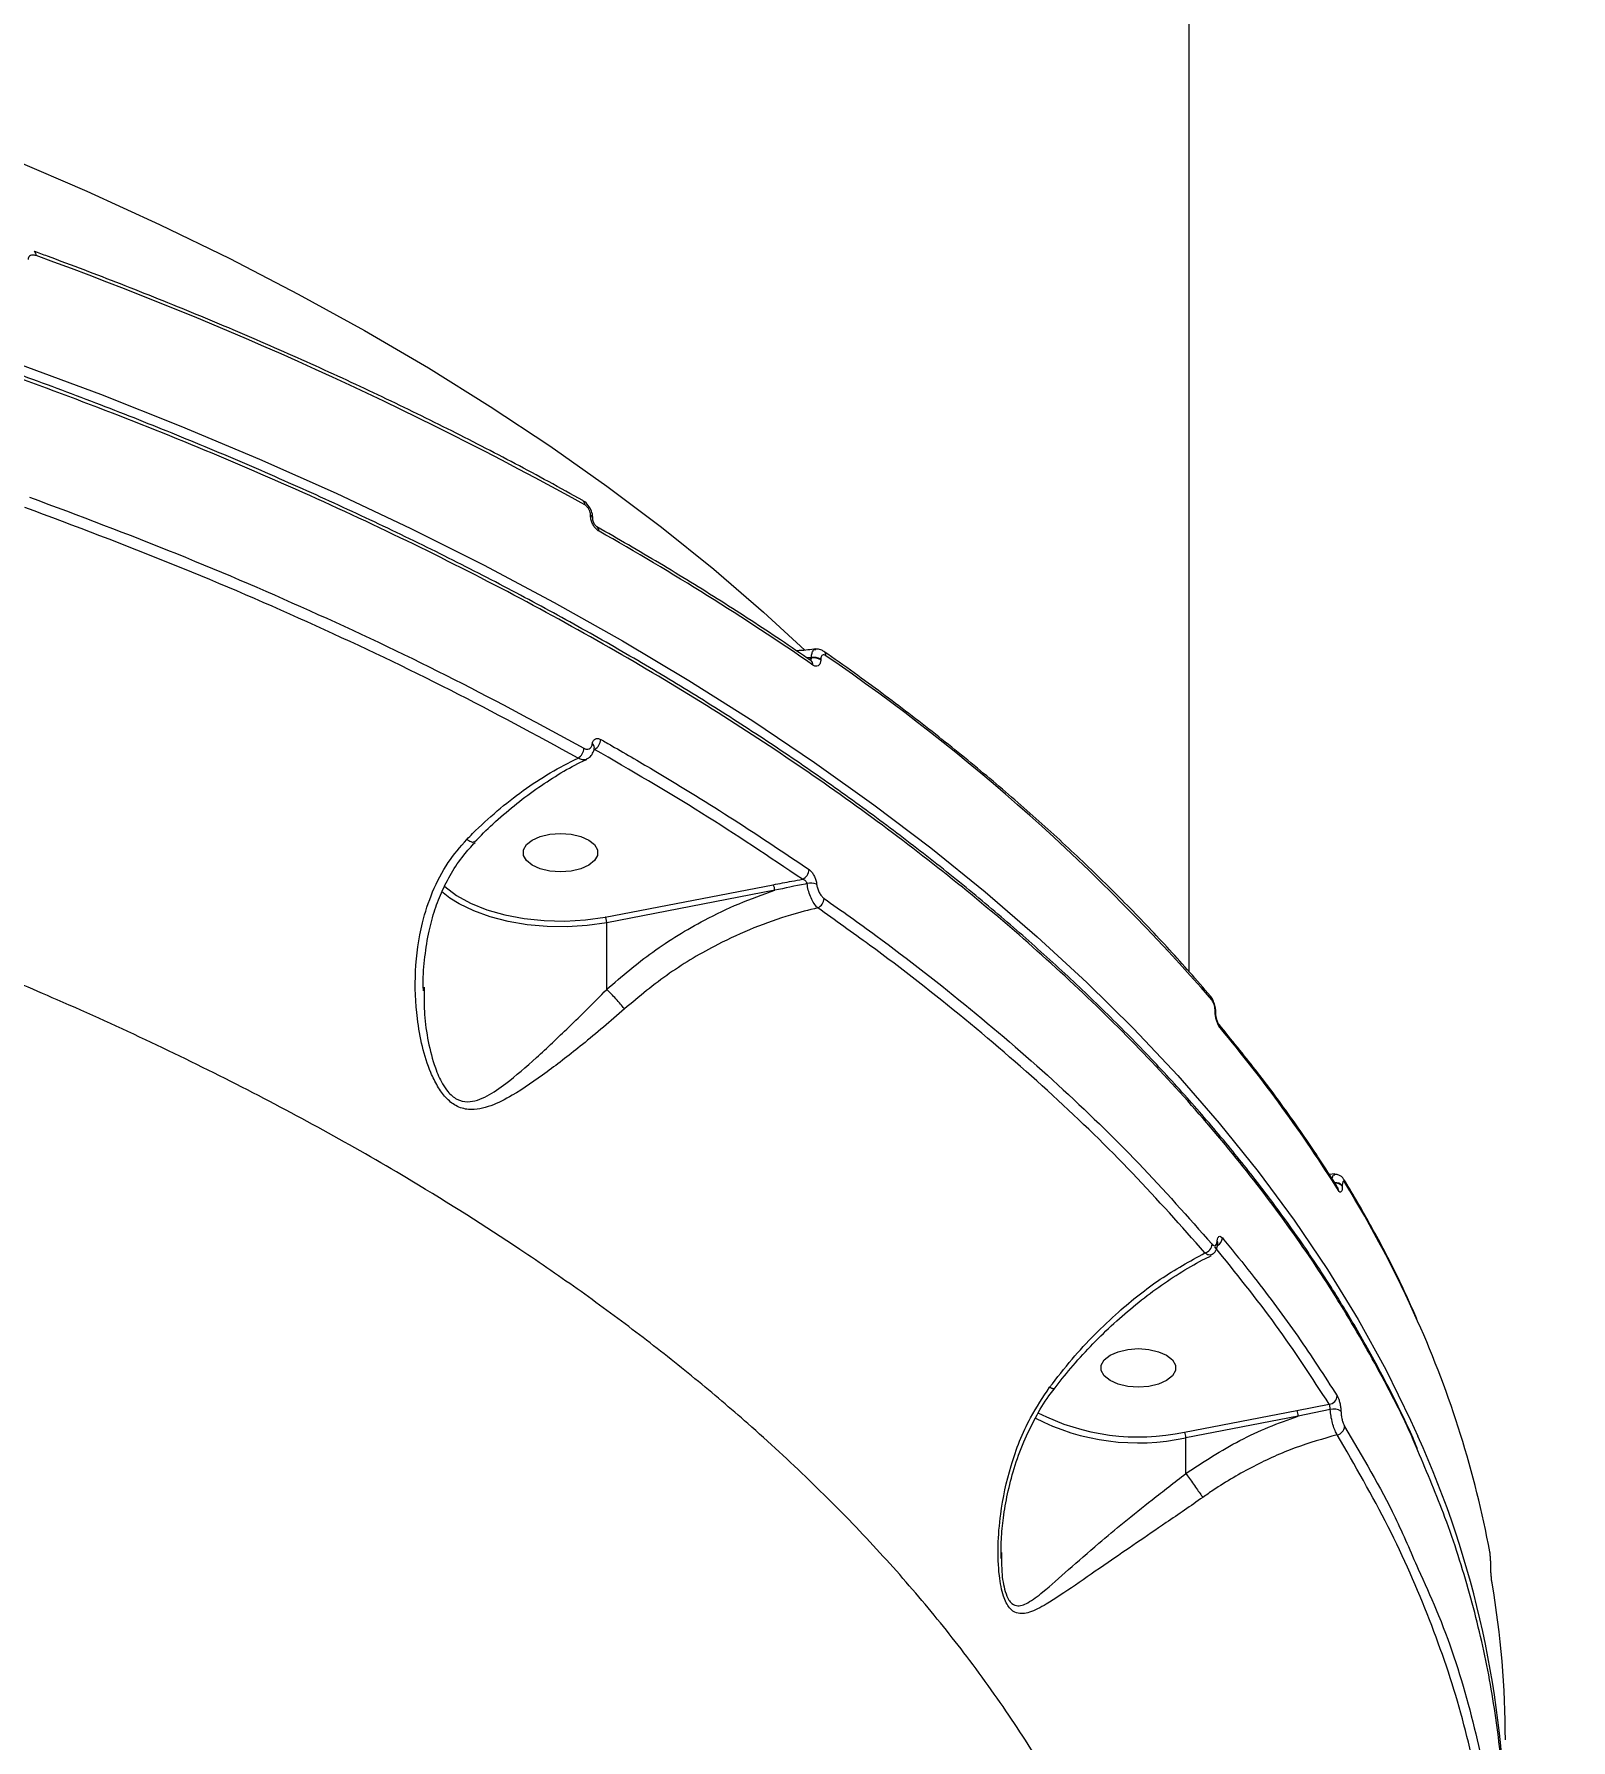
# Model space of a CAD drawing. Header units: millimetres. Extents: x -10881 to 8954, y -8695 to 5624.
# Drawn here: x -4271.4 to -4086.6, y 1817.1 to 2022.2 of the extents above; entities that cross this region are included whole.
import ezdxf

# ---------------------------------------------------------------- set-up
doc = ezdxf.new("R2010")
doc.units = ezdxf.units.MM
for name, color, linetype in [('DIKOM_ОБЪЕКТ', 7, 'Continuous'), ('DIKOM_РАЗМЕР_ЗОНА', 7, 'Continuous'), ('DIKOM_РАЗМЕР_ОБЪЕКТА', 7, 'Continuous')]:
    doc.layers.add(name, color=color, linetype=linetype)
doc.styles.add('style1', font='arial.ttf', dxfattribs={"width": 0.8})
doc.dimstyles.new('1-50', dxfattribs={"dimtxt": 300, "dimasz": 200, "dimexe": 100, "dimexo": 0, "dimgap": 100, "dimtad": 1, "dimtxsty": 'style1', "dimcen": 200, "dimclrd": 7, "dimclre": 7, "dimclrt": 7, "dimadec": 1, "dimazin": 2, "dimtfac": 1, "dimtmove": 0, "dimatfit": 2, "dimfxl": 0, "dimlwd": 25, "dimlwe": 18, "dimarcsym": 0})

# ---------------------------------------------------------------- blocks, each defined once
blk = doc.blocks.new('*D9')
at = {"layer": 'Defpoints', "color": 0, "transparency": 16777216}
for p in [(-9533.99, 4149), (-6877.05, 4149), (-2715.65, -5051.15)]:
    blk.add_point(p, dxfattribs=at)
at = {"layer": 'DIKOM_РАЗМЕР_ОБЪЕКТА', "color": 7, "lineweight": 18, "transparency": 16777216}
for p, q in [((-6877.05, 4149), (-9633.99, 4149)), ((-2715.65, -5051.15), (-9633.99, -5051.15))]:
    blk.add_line(p, q, dxfattribs=at)
at = {"layer": 'DIKOM_РАЗМЕР_ОБЪЕКТА', "color": 7, "lineweight": 25, "transparency": 16777216}
blk.add_line((-9533.99, -4851.15), (-9533.99, 3949), dxfattribs=at)
at = {"layer": 'DIKOM_РАЗМЕР_ОБЪЕКТА', "color": 7, "transparency": 16777216}
for points in [[(-9567.32, 3949), (-9500.66, 3949), (-9533.99, 4149)], [(-9567.32, -4851.15), (-9500.66, -4851.15), (-9533.99, -5051.15)]]:
    blk.add_solid(points, dxfattribs=at)
at = {"layer": 'DIKOM_РАЗМЕР_ОБЪЕКТА', "color": 7, "transparency": 16777216, "insert": (-9787.16, -451.07), "char_height": 300, "attachment_point": 5, "rotation": 90, "style": 'style1'}
blk.add_mtext('9200', dxfattribs=at)
blk = doc.blocks.new('*D10')
at = {"layer": 'Defpoints', "color": 0, "transparency": 16777216}
for p in [(-7152.73, 2730.8), (7385.22, 911.28), (7385.22, -7693.77)]:
    blk.add_point(p, dxfattribs=at)
at = {"layer": 'DIKOM_РАЗМЕР_ОБЪЕКТА', "color": 7, "lineweight": 18, "transparency": 16777216}
for p, q in [((-7152.73, 2730.8), (-7152.73, -7793.77)), ((7385.22, 911.28), (7385.22, -7793.77))]:
    blk.add_line(p, q, dxfattribs=at)
at = {"layer": 'DIKOM_РАЗМЕР_ОБЪЕКТА', "color": 7, "lineweight": 25, "transparency": 16777216}
blk.add_line((-6952.73, -7693.77), (7185.22, -7693.77), dxfattribs=at)
at = {"layer": 'DIKOM_РАЗМЕР_ОБЪЕКТА', "color": 7, "transparency": 16777216}
for points in [[(-6952.73, -7660.43), (-6952.73, -7727.1), (-7152.73, -7693.77)], [(7185.22, -7660.43), (7185.22, -7727.1), (7385.22, -7693.77)]]:
    blk.add_solid(points, dxfattribs=at)
at = {"layer": 'DIKOM_РАЗМЕР_ОБЪЕКТА', "color": 7, "transparency": 16777216, "insert": (116.24, -7440.59), "char_height": 300, "attachment_point": 5, "style": 'style1'}
blk.add_mtext('14500', dxfattribs=at)
blk = doc.blocks.new('*D11')
at = {"layer": 'Defpoints', "color": 0, "transparency": 16777216}
for p in [(-7028.45, 5624.13), (-10431.26, -7165.91), (-2784.83, -7165.91)]:
    blk.add_point(p, dxfattribs=at)
at = {"layer": 'DIKOM_РАЗМЕР_ЗОНА', "color": 7, "lineweight": 18, "transparency": 16777216}
for p, q in [((-7028.45, 5624.13), (-10531.26, 5624.13)), ((-2784.83, -7165.91), (-10531.26, -7165.91))]:
    blk.add_line(p, q, dxfattribs=at)
at = {"layer": 'DIKOM_РАЗМЕР_ЗОНА', "color": 7, "lineweight": 25, "transparency": 16777216}
blk.add_line((-10431.26, 5424.13), (-10431.26, -6965.91), dxfattribs=at)
at = {"layer": 'DIKOM_РАЗМЕР_ЗОНА', "color": 7, "transparency": 16777216}
for points in [[(-10464.6, 5424.13), (-10397.93, 5424.13), (-10431.26, 5624.13)], [(-10464.6, -6965.91), (-10397.93, -6965.91), (-10431.26, -7165.91)]]:
    blk.add_solid(points, dxfattribs=at)
at = {"layer": 'DIKOM_РАЗМЕР_ЗОНА', "color": 7, "transparency": 16777216, "insert": (-10684.43, -770.89), "char_height": 300, "attachment_point": 5, "rotation": 90, "style": 'style1'}
blk.add_mtext('12800', dxfattribs=at)
blk = doc.blocks.new('*D12')
at = {"layer": 'Defpoints', "color": 0, "transparency": 16777216}
for p in [(-9113.32, 3014.05), (8954.2, 2756.48), (8954.2, -8594.51)]:
    blk.add_point(p, dxfattribs=at)
at = {"layer": 'DIKOM_РАЗМЕР_ЗОНА', "color": 7, "lineweight": 18, "transparency": 16777216}
for p, q in [((-9113.32, 3014.05), (-9113.32, -8694.51)), ((8954.2, 2756.48), (8954.2, -8694.51))]:
    blk.add_line(p, q, dxfattribs=at)
at = {"layer": 'DIKOM_РАЗМЕР_ЗОНА', "color": 7, "lineweight": 25, "transparency": 16777216}
blk.add_line((-8913.32, -8594.51), (8754.2, -8594.51), dxfattribs=at)
at = {"layer": 'DIKOM_РАЗМЕР_ЗОНА', "color": 7, "transparency": 16777216}
for points in [[(-8913.32, -8561.18), (-8913.32, -8627.85), (-9113.32, -8594.51)], [(8754.2, -8561.18), (8754.2, -8627.85), (8954.2, -8594.51)]]:
    blk.add_solid(points, dxfattribs=at)
at = {"layer": 'DIKOM_РАЗМЕР_ЗОНА', "color": 7, "transparency": 16777216, "insert": (-79.56, -8341.34), "char_height": 300, "attachment_point": 5, "style": 'style1'}
blk.add_mtext('18000', dxfattribs=at)

msp = doc.modelspace()

# ---------------------------------------------------------------- linework, layer by layer
at = {"layer": 'DIKOM_ОБЪЕКТ', "color": 7, "linetype": 'Continuous', "lineweight": 15}
for p, q in [((-4132.514, 1909.438), (-4132.515, 2171.6)), ((-4204.485, 1964.269), (-4204.485, 1964.316)), ((-4204.223, 1963.922), (-4204.223, 1963.969)), ((-4177.942, 1947.204), (-4178.496, 1947.183)), ((-4178.325, 1947.067), (-4177.942, 1947.135)), ((-4177.942, 1947.135), (-4177.942, 1947.204)), ((-4176.812, 1947.023), (-4176.812, 1946.955)), ((-4202.717, 1916.002), (-4182.521, 1919.907)), ((-4182.345, 1919.237), (-4202.545, 1915.332)), ((-4202.545, 1907.332), (-4202.545, 1915.332)), ((-4224.482, 1907.605), (-4224.477, 1907.136)), ((-4129.404, 1904.673), (-4129.404, 1904.741)), ((-4129.32, 1904.467), (-4129.32, 1904.536)), ((-4115.035, 1885.139), (-4115.679, 1885.066)), ((-4114.681, 1883.502), (-4114.68, 1883.5)), ((-4114.119, 1883.722), (-4114.119, 1883.675)), ((-4133.102, 1854.084), (-4119.599, 1856.694)), ((-4119.423, 1856.025), (-4132.929, 1853.414)), ((-4119.599, 1856.694), (-4115.678, 1857.435)), ((-4115.572, 1856.816), (-4119.423, 1856.025)), ((-4132.929, 1849.129), (-4132.929, 1853.414)), ((-4155.084, 1839.621), (-4155.072, 1838.902)), ((-4096.277, 1838.165), (-4096.277, 1838.253)), ((-4096.273, 1838.206), (-4096.277, 1838.253)), ((-4096.273, 1838.118), (-4096.277, 1838.165)), ((-4096.273, 1838.118), (-4096.273, 1838.206))]:
    msp.add_line(p, q, dxfattribs=at)
at = {"layer": 'DIKOM_ОБЪЕКТ', "color": 7, "linetype": 'Continuous', "lineweight": 15, "flags": 128}
for points in [[(-4321.844, 2024.18), (-4311.874, 2021.075), (-4302.092, 2017.815), (-4292.508, 2014.403), (-4283.131, 2010.843), (-4273.969, 2007.136), (-4265.03, 2003.288), (-4256.324, 1999.301), (-4247.858, 1995.179), (-4239.64, 1990.925), (-4231.677, 1986.545), (-4223.978, 1982.042), (-4216.549, 1977.42), (-4209.398, 1972.684), (-4202.53, 1967.837), (-4195.952, 1962.885), (-4189.671, 1957.832), (-4183.692, 1952.683), (-4178.732, 1948.12)], [(-4273.269, 1982.544), (-4263.394, 1978.865), (-4253.731, 1975.039), (-4244.287, 1971.071), (-4235.071, 1966.964), (-4226.09, 1962.721), (-4217.352, 1958.345), (-4208.864, 1953.84), (-4200.634, 1949.211), (-4192.668, 1944.46), (-4184.973, 1939.593), (-4177.555, 1934.612), (-4170.422, 1929.523), (-4163.578, 1924.329), (-4157.03, 1919.036), (-4150.783, 1913.646), (-4144.842, 1908.166), (-4139.213, 1902.599), (-4133.9, 1896.95), (-4128.907, 1891.225), (-4124.239, 1885.427), (-4119.9, 1879.562), (-4115.893, 1873.634), (-4112.222, 1867.649), (-4108.89, 1861.612), (-4105.9, 1855.528), (-4105.031, 1853.608)], [(-4208.096, 1926.079), (-4206.828, 1925.985), (-4205.663, 1925.711), (-4204.695, 1925.279), (-4204.003, 1924.724), (-4203.642, 1924.091), (-4203.642, 1923.432), (-4204.003, 1922.799), (-4204.695, 1922.244), (-4205.663, 1921.812), (-4206.828, 1921.538), (-4208.096, 1921.445), (-4209.364, 1921.538), (-4210.529, 1921.812), (-4211.497, 1922.244), (-4212.189, 1922.799), (-4212.55, 1923.432), (-4212.55, 1924.091), (-4212.189, 1924.724), (-4211.497, 1925.279), (-4210.529, 1925.711), (-4209.364, 1925.985), (-4208.096, 1926.079)], [(-4222.101, 1919.778), (-4221.993, 1919.679), (-4220.602, 1918.623), (-4218.911, 1917.69), (-4216.961, 1916.903), (-4214.798, 1916.281), (-4212.475, 1915.838), (-4210.046, 1915.584), (-4207.571, 1915.527), (-4205.108, 1915.668), (-4202.717, 1916.002)], [(-4221.385, 1918.297), (-4221.788, 1918.592), (-4222.41, 1919.107)], [(-4202.545, 1915.332), (-4204.879, 1915), (-4207.282, 1914.847), (-4209.703, 1914.877), (-4212.089, 1915.089), (-4214.389, 1915.479), (-4216.553, 1916.038), (-4218.536, 1916.754), (-4220.293, 1917.611), (-4221.385, 1918.297)], [(-4138.637, 1864.131), (-4137.369, 1864.037), (-4136.204, 1863.763), (-4135.236, 1863.331), (-4134.544, 1862.776), (-4134.183, 1862.144), (-4134.183, 1861.484), (-4134.544, 1860.851), (-4135.236, 1860.296), (-4136.204, 1859.865), (-4137.369, 1859.591), (-4138.637, 1859.497), (-4139.905, 1859.591), (-4141.07, 1859.865), (-4142.038, 1860.296), (-4142.73, 1860.851), (-4143.091, 1861.484), (-4143.091, 1862.144), (-4142.73, 1862.776), (-4142.038, 1863.331), (-4141.07, 1863.763), (-4139.905, 1864.037), (-4138.637, 1864.131)]]:
    msp.add_lwpolyline(points, dxfattribs=at)
at = {"layer": 'DIKOM_ОБЪЕКТ', "color": 7, "linetype": 'Continuous', "lineweight": 15}
for centre, radius, start, end in [((-4271.663, 1995.613), 0.527, 351.67185, 57.15866), ((-4425.665, 1567.854), 454.742, 60.99452, 70.1349), ((-4205.734, 1965.611), 0.572, 354.86007, 55.68004), ((-4204.647, 1963.922), 0.427, 6.34846, 67.62534), ((-4204.646, 1963.876), 0.425, 5.75122, 67.69067), ((-4204.04, 1962.463), 0.57, 354.72471, 55.74391), ((-4372.599, 1663.455), 343.48, 55.43964, 60.50202), ((-4178.356, 1946.358), 0.605, 356.50035, 52.24314), ((-4177.615, 1945.624), 1.613, 60.13839, 101.70474), ((-4177.615, 1945.556), 1.613, 60.13839, 101.70474), ((-4176.803, 1947.476), 0.602, 356.34161, 52.20333), ((-4314.93, 1745.198), 245.247, 40.99128, 55.5516), ((-4206.727, 1936.367), 1.433, 300.7313, 357.84636), ((-4204.549, 1936.398), 0.525, 357.17689, 58.74642), ((-4204.679, 1937.424), 1.413, 298.36304, 358.03426), ((-4179.551, 1921.788), 1.329, 293.34858, 357.35278), ((-4183.656, 1919.251), 1.311, 359.3886, 30.02021), ((-4177.972, 1918.158), 1.938, 69.91397, 104.26323), ((-4177.739, 1918.325), 1.33, 295.1376, 357.12141), ((-4130.481, 1906.081), 0.666, 358.72304, 39.85473), ((-4129.636, 1904.528), 0.315, 2.07218, 42.60265), ((-4129.634, 1904.46), 0.314, 0.51713, 42.66826), ((-4129.442, 1902.657), 0.666, 358.70926, 40.14803), ((-4261.271, 1791.298), 173.067, 32.04618, 40.04277), ((-4114.947, 1882.962), 1.125, 42.56595, 95.20621), ((-4114.94, 1882.924), 1.113, 42.46012, 94.12969), ((-4115.27, 1883.134), 0.694, 359.43525, 31.64327), ((-4114.513, 1884.097), 0.696, 359.47703, 31.26637), ((-4236.169, 1809.116), 143.496, 23.98178, 31.49888), ((-4130.943, 1876.766), 1.169, 284.98184, 355.84441), ((-4129.516, 1876.805), 0.435, 356.77339, 35.33795), ((-4129.664, 1877.501), 1.127, 298.19685, 356.63051), ((-4218.114, 1816.882), 123.844, 10.60785, 24.09386), ((-4115.834, 1858.535), 1.111, 278.05408, 355.39031), ((-4138.612, 1880.196), 26.687, 243.00956, 281.91454), ((-4120.734, 1856.039), 1.31, 359.38862, 30.02192), ((-4115.154, 1855.265), 1.607, 57.00665, 105.08255), ((-4138.679, 1879.853), 27.058, 242.7479, 282.26845), ((-4134.259, 1853.428), 1.33, 359.38326, 29.55806), ((-4114.933, 1854.858), 1.102, 280.58964, 355.445), ((-4212.41, 1804.93), 117.897, 0.2843, 24.38614), ((-4206.961, 1817.045), 112.447, 0.0218, 9.66592)]:
    msp.add_arc(centre, radius, start, end, dxfattribs=at)
for points, knots in [([(-4105.091, 1852.135), (-4105.263, 1852.545), (-4106.253, 1854.899), (-4108.359, 1859.154), (-4111.419, 1864.886), (-4114.799, 1870.553), (-4118.467, 1876.159), (-4122.433, 1881.705), (-4126.695, 1887.194), (-4131.255, 1892.627), (-4136.113, 1898.004), (-4141.273, 1903.327), (-4146.736, 1908.599), (-4152.493, 1913.808), (-4158.519, 1918.936), (-4164.794, 1923.959), (-4171.304, 1928.87), (-4178.051, 1933.669), (-4185.036, 1938.36), (-4192.26, 1942.943), (-4199.726, 1947.42), (-4207.436, 1951.793), (-4215.391, 1956.063), (-4223.595, 1960.23), (-4232.051, 1964.297), (-4240.75, 1968.259), (-4249.662, 1972.101), (-4258.752, 1975.809), (-4267.995, 1979.372), (-4277.39, 1982.788), (-4286.937, 1986.062), (-4296.642, 1989.193), (-4306.507, 1992.183), (-4316.533, 1995.034), (-4326.725, 1997.745), (-4337.084, 2000.317), (-4347.616, 2002.752), (-4358.317, 2005.047), (-4369.157, 2007.198), (-4380.092, 2009.193), (-4391.086, 2011.027), (-4402.126, 2012.697), (-4413.218, 2014.205), (-4424.365, 2015.552), (-4435.572, 2016.739), (-4446.842, 2017.767), (-4458.177, 2018.634), (-4469.581, 2019.343), (-4481.057, 2019.893), (-4492.608, 2020.278), (-4503.435, 2020.506), (-4510.412, 2020.528), (-4513.512, 2020.537)], [0, 0, 0, 0, 0.0043044, 0.024746, 0.0451074, 0.0654115, 0.0856815, 0.1059401, 0.1262089, 0.146504, 0.1668479, 0.1872633, 0.2077727, 0.228392, 0.2490163, 0.2695294, 0.2899504, 0.3103021, 0.3306076, 0.3508897, 0.3711716, 0.3914712, 0.4118087, 0.4322073, 0.4526899, 0.4732794, 0.49391, 0.5144551, 0.5348995, 0.5552665, 0.5755792, 0.5958609, 0.6161347, 0.6364213, 0.6567385, 0.6771096, 0.6975575, 0.7181054, 0.7387333, 0.7593159, 0.7797837, 0.800167, 0.8204893, 0.8407736, 0.8610431, 0.8813209, 0.9016226, 0.9219713, 0.9423901, 0.9629021, 0.9835169, 1, 1, 1, 1]), ([(-4105.039, 1851.844), (-4105.142, 1852.099), (-4106.429, 1855.277), (-4109.568, 1861.322), (-4114.507, 1869.955), (-4120.269, 1878.546), (-4126.756, 1887.068), (-4134.017, 1895.519), (-4141.991, 1903.824), (-4150.57, 1911.869), (-4159.69, 1919.627), (-4169.332, 1927.111), (-4179.594, 1934.399), (-4190.54, 1941.528), (-4202.143, 1948.462), (-4214.427, 1955.201), (-4227.29, 1961.678), (-4240.557, 1967.807), (-4254.151, 1973.574), (-4268.06, 1978.992), (-4282.428, 1984.12), (-4297.34, 1988.982), (-4312.747, 1993.548), (-4328.669, 1997.812), (-4344.972, 2001.732), (-4362.31, 2005.443), (-4380.656, 2008.874), (-4400.025, 2011.96), (-4419.723, 2014.57), (-4439.722, 2016.693), (-4459.782, 2018.304), (-4479.821, 2019.4), (-4497.69, 2019.963), (-4508.933, 2020.033), (-4513.511, 2020.062)], [0, 0, 0, 0, 0.0026852, 0.0334978, 0.0645245, 0.0955511, 0.1272528, 0.1589545, 0.1908894, 0.2228244, 0.253637, 0.2844496, 0.3154762, 0.3465028, 0.3782045, 0.4099062, 0.4418411, 0.4737761, 0.5045887, 0.5354012, 0.5664278, 0.5974544, 0.6291561, 0.6608577, 0.6927926, 0.7247275, 0.7605975, 0.7964674, 0.8324212, 0.8686303, 0.9049255, 0.9402594, 0.9756733, 1, 1, 1, 1]), ([(-4271.141, 1995.537), (-4271.28, 1995.574), (-4271.526, 1995.64), (-4271.823, 1995.572), (-4272.015, 1995.422), (-4272.098, 1995.238), (-4272.105, 1995.109), (-4272.107, 1995.07)], [0, 0, 0, 0, 0.30257035, 0.53468099, 0.72546081, 0.91710045, 1, 1, 1, 1]), ([(-4205.411, 1966.083), (-4206.787, 1966.848), (-4210.774, 1969.064), (-4217.551, 1972.648), (-4225.81, 1976.793), (-4234.289, 1980.818), (-4242.977, 1984.721), (-4251.87, 1988.5), (-4260.801, 1992.087), (-4267.347, 1994.576), (-4270.843, 1995.861), (-4271.377, 1996.056)], [0, 0, 0, 0, 0.0688513, 0.1996784, 0.3305052, 0.4613289, 0.5921492, 0.722966, 0.8537792, 0.9777044, 1, 1, 1, 1]), ([(-4205.995, 1935.135), (-4211.046, 1937.881), (-4221.161, 1943.381), (-4237.442, 1951.111), (-4254.467, 1958.488), (-4266.478, 1963.008), (-4272.492, 1965.271)], [0, 0, 0, 0, 0.2482505, 0.4971903, 0.7482387, 1, 1, 1, 1]), ([(-4271.941, 1966.517), (-4265.997, 1964.281), (-4254.091, 1959.803), (-4237.094, 1952.454), (-4220.685, 1944.677), (-4210.43, 1939.104), (-4205.295, 1936.313)], [0, 0, 0, 0, 0.24825027, 0.49718987, 0.74823847, 1, 1, 1, 1]), ([(-4204.223, 1963.968), (-4204.223, 1963.968), (-4204.196, 1964.186), (-4204.31, 1964.673), (-4204.619, 1965.363), (-4205.023, 1965.862), (-4205.335, 1966.017), (-4205.421, 1966.06)], [0, 0, 0, 0, 0.0006268, 0.2706177, 0.5683452, 0.8807992, 1, 1, 1, 1]), ([(-4204.485, 1964.316), (-4204.488, 1964.382), (-4204.497, 1964.548), (-4204.579, 1964.836), (-4204.732, 1965.141), (-4204.935, 1965.403), (-4205.088, 1965.507), (-4205.164, 1965.559)], [0, 0, 0, 0, 0.14226816, 0.35709151, 0.5715532, 0.78571446, 1, 1, 1, 1]), ([(-4203.472, 1962.411), (-4203.586, 1962.489), (-4203.813, 1962.647), (-4204.117, 1963.04), (-4204.346, 1963.496), (-4204.468, 1963.926), (-4204.48, 1964.172), (-4204.485, 1964.269)], [0, 0, 0, 0, 0.2150376, 0.4299703, 0.6447112, 0.8592201, 1, 1, 1, 1]), ([(-4203.722, 1962.936), (-4203.723, 1962.936), (-4203.725, 1962.938), (-4203.783, 1962.976), (-4203.873, 1963.065), (-4203.988, 1963.212), (-4204.098, 1963.409), (-4204.178, 1963.618), (-4204.219, 1963.805), (-4204.221, 1963.883), (-4204.221, 1963.919)], [0, 0, 0, 0, 0.0187219, 0.1420322, 0.2654644, 0.4099707, 0.5680029, 0.7306654, 0.8740961, 1, 1, 1, 1]), ([(-4177.985, 1946.836), (-4179.202, 1947.669), (-4182.731, 1950.085), (-4188.767, 1954.007), (-4196.112, 1958.55), (-4201.197, 1961.48), (-4203.719, 1962.934)], [0, 0, 0, 0, 0.1499024, 0.4347222, 0.7195451, 1, 1, 1, 1]), ([(-4132.614, 1753.818), (-4132.624, 1756.319), (-4132.645, 1761.59), (-4133.614, 1769.627), (-4135.186, 1777.921), (-4137.46, 1786.216), (-4140.407, 1794.489), (-4144.053, 1802.747), (-4148.391, 1810.953), (-4153.43, 1819.098), (-4158.972, 1826.887), (-4164.937, 1834.313), (-4171.25, 1841.382), (-4178.107, 1848.329), (-4185.028, 1854.707), (-4191.879, 1860.526), (-4198.564, 1865.816), (-4205.581, 1871), (-4214.584, 1877.218), (-4224.67, 1883.594), (-4235.916, 1890.065), (-4246.363, 1895.623), (-4257.244, 1900.974), (-4267.824, 1905.782), (-4277.982, 1910.075), (-4287.648, 1913.902), (-4297.557, 1917.571), (-4309.997, 1921.873), (-4324.137, 1926.323), (-4340.079, 1930.8), (-4355.355, 1934.645), (-4370.983, 1938.142), (-4386.903, 1941.275), (-4403.079, 1944.04), (-4419.487, 1946.421), (-4436.113, 1948.454), (-4447.34, 1949.481), (-4452.959, 1949.996)], [0, 0, 0, 0, 0.0266936, 0.0562694, 0.0859898, 0.1157619, 0.1458432, 0.1759783, 0.2064281, 0.2369338, 0.2675929, 0.2953731, 0.3231533, 0.3511052, 0.379057, 0.4016499, 0.4242427, 0.4469277, 0.4696128, 0.5076941, 0.5354082, 0.5631224, 0.5910077, 0.618893, 0.6414317, 0.6639705, 0.686601, 0.7092316, 0.7472211, 0.7786569, 0.8101548, 0.8417467, 0.8734016, 0.9049407, 0.9365426, 0.9682394, 1, 1, 1, 1]), ([(-4177.42, 1948.257), (-4178.056, 1948.168), (-4178.839, 1948.06), (-4179.608, 1948.042), (-4179.753, 1948.039)], [0, 0, 0, 0, 0.812445, 1, 1, 1, 1]), ([(-4178.067, 1946.919), (-4178.051, 1946.927), (-4178.003, 1946.951), (-4177.97, 1947.008), (-4177.946, 1947.074), (-4177.944, 1947.111), (-4177.942, 1947.135)], [0, 0, 0, 0, 0.2061136, 0.612173, 0.73938, 1, 1, 1, 1]), ([(-4177.987, 1946.835), (-4177.98, 1946.831), (-4177.974, 1946.826), (-4177.985, 1946.836), (-4177.986, 1946.836)], [0, 0, 0, 0, 0.9769156, 1, 1, 1, 1]), ([(-4177.942, 1947.204), (-4177.935, 1947.302), (-4177.915, 1947.585), (-4177.799, 1947.952), (-4177.618, 1948.201), (-4177.466, 1948.198), (-4177.413, 1948.197)], [0, 0, 0, 0, 0.1699993, 0.4895886, 0.8231338, 1, 1, 1, 1]), ([(-4176.812, 1946.955), (-4176.815, 1946.882), (-4176.823, 1946.668), (-4176.92, 1946.377), (-4177.132, 1946.176), (-4177.422, 1946.138), (-4177.642, 1946.26), (-4177.752, 1946.321)], [0, 0, 0, 0, 0.1082969, 0.3204328, 0.5430623, 0.7715679, 1, 1, 1, 1]), ([(-4176.442, 1947.939), (-4176.489, 1947.976), (-4176.673, 1948.122), (-4177.015, 1948.244), (-4177.305, 1948.218), (-4177.418, 1948.208)], [0, 0, 0, 0, 0.1751738, 0.6787483, 1, 1, 1, 1]), ([(-4176.202, 1947.437), (-4176.274, 1947.478), (-4176.416, 1947.558), (-4176.605, 1947.534), (-4176.742, 1947.402), (-4176.805, 1947.212), (-4176.81, 1947.072), (-4176.812, 1947.023)], [0, 0, 0, 0, 0.2288294, 0.4578465, 0.6785143, 0.8883618, 1, 1, 1, 1]), ([(-4129.969, 1906.508), (-4130.791, 1907.462), (-4133.174, 1910.23), (-4137.338, 1914.759), (-4142.551, 1920.066), (-4148.048, 1925.297), (-4153.82, 1930.447), (-4159.864, 1935.513), (-4166.177, 1940.49), (-4171.729, 1944.628), (-4175.215, 1947.09), (-4176.434, 1947.952)], [0, 0, 0, 0, 0.0652905, 0.1892536, 0.3132291, 0.4372177, 0.5612167, 0.6852237, 0.8092365, 0.9332532, 1, 1, 1, 1]), ([(-4205.295, 1936.313), (-4205.18, 1936.263), (-4204.95, 1936.163), (-4204.643, 1936.215), (-4204.408, 1936.414), (-4204.306, 1936.661), (-4204.281, 1936.82), (-4204.277, 1936.847)], [0, 0, 0, 0, 0.2378088, 0.4755153, 0.7135038, 0.9515312, 1, 1, 1, 1]), ([(-4204.96, 1935.029), (-4204.834, 1935.09), (-4204.526, 1935.239), (-4204.214, 1935.705), (-4204.035, 1936.106), (-4204.035, 1936.348), (-4204.035, 1936.373)], [0, 0, 0, 0, 0.24166269, 0.59221689, 0.95778586, 1, 1, 1, 1]), ([(-4204.277, 1936.847), (-4204.273, 1936.873), (-4204.247, 1937.031), (-4204.146, 1937.277), (-4203.914, 1937.475), (-4203.608, 1937.526), (-4203.381, 1937.426), (-4203.267, 1937.375)], [0, 0, 0, 0, 0.0479293, 0.2856334, 0.523625, 0.7617704, 1, 1, 1, 1]), ([(-4204.024, 1936.365), (-4204.023, 1936.375), (-4204.021, 1936.397), (-4204.022, 1936.391), (-4204.023, 1936.388)], [0, 0, 0, 0, 0.46434047, 1, 1, 1, 1]), ([(-4179.024, 1920.568), (-4183.006, 1923.243), (-4190.978, 1928.598), (-4199.661, 1933.651), (-4204.008, 1936.18)], [0, 0, 0, 0, 0.49945, 1, 1, 1, 1]), ([(-4203.267, 1937.375), (-4202.82, 1937.121), (-4200.585, 1935.847), (-4195.153, 1932.664), (-4187.148, 1927.742), (-4181.2, 1923.732), (-4178.224, 1921.726)], [0, 0, 0, 0, 0.0507693, 0.253855, 0.6266991, 1, 1, 1, 1]), ([(-4219.362, 1925.353), (-4219.13, 1925.588), (-4217.944, 1926.789), (-4215.712, 1928.83), (-4212.587, 1931.274), (-4209.334, 1933.433), (-4207.112, 1934.565), (-4205.995, 1935.135)], [0, 0, 0, 0, 0.0563914, 0.288291, 0.5227681, 0.7600043, 1, 1, 1, 1]), ([(-4218.432, 1925.048), (-4217.705, 1925.776), (-4216.165, 1927.32), (-4213.691, 1929.436), (-4211.064, 1931.433), (-4208.389, 1933.166), (-4206.343, 1934.348), (-4205.199, 1934.86), (-4204.953, 1934.97)], [0, 0, 0, 0, 0.1729473, 0.3666778, 0.5606699, 0.7543003, 0.9471619, 1, 1, 1, 1]), ([(-4204.968, 1934.996), (-4204.968, 1934.996), (-4205.089, 1934.889), (-4205.448, 1934.895), (-4205.812, 1935.055), (-4205.995, 1935.135)], [0, 0, 0, 0, 0.00072801, 0.50021501, 1, 1, 1, 1]), ([(-4200.416, 1904.966), (-4201.256, 1904.233), (-4202.949, 1902.755), (-4206.084, 1900.173), (-4209.783, 1897.292), (-4213.399, 1894.797), (-4216.061, 1893.429), (-4217.806, 1892.912), (-4219.219, 1892.803), (-4220.647, 1893.21), (-4221.918, 1894.253), (-4222.916, 1895.659), (-4223.909, 1897.702), (-4224.765, 1900.451), (-4225.498, 1904.551), (-4225.688, 1909.583), (-4224.985, 1914.729), (-4223.551, 1919.099), (-4221.802, 1922.529), (-4220.141, 1924.452), (-4219.362, 1925.353)], [0, 0, 0, 0, 0.0515649, 0.1038944, 0.1938056, 0.2863971, 0.343697, 0.372759, 0.4024673, 0.4366789, 0.4671091, 0.4964619, 0.5269704, 0.5803763, 0.634947, 0.725167, 0.8181223, 0.8802031, 0.943889, 1, 1, 1, 1]), ([(-4224.579, 1907.142), (-4224.585, 1907.279), (-4224.642, 1908.515), (-4224.484, 1910.808), (-4224.046, 1913.833), (-4223.351, 1916.547), (-4222.44, 1919.006), (-4221.252, 1921.305), (-4219.905, 1923.344), (-4218.841, 1924.492), (-4218.372, 1924.999)], [0, 0, 0, 0, 0.0211727, 0.1899159, 0.3524542, 0.4918451, 0.6219335, 0.7591797, 0.8938096, 1, 1, 1, 1]), ([(-4219.362, 1925.353), (-4219.333, 1925.334), (-4219.201, 1925.251), (-4218.917, 1925.098), (-4218.601, 1924.987), (-4218.508, 1925.058), (-4218.468, 1925.089)], [0, 0, 0, 0, 0.0663719, 0.2941164, 0.6942019, 1, 1, 1, 1]), ([(-4178.224, 1921.726), (-4178.189, 1921.701), (-4178.049, 1921.598), (-4177.814, 1921.34), (-4177.562, 1920.918), (-4177.375, 1920.443), (-4177.329, 1920.134), (-4177.306, 1919.979)], [0, 0, 0, 0, 0.0795875, 0.3194881, 0.5497988, 0.7748586, 1, 1, 1, 1]), ([(-4182.521, 1919.907), (-4181.777, 1920.048), (-4180.612, 1920.27), (-4179.446, 1920.489), (-4179.024, 1920.568)], [0, 0, 0, 0, 0.6388982, 1, 1, 1, 1]), ([(-4178.45, 1920.037), (-4178.529, 1920.021), (-4179.828, 1919.764), (-4181.126, 1919.492), (-4182.345, 1919.237)], [0, 0, 0, 0, 0.0607914, 1, 1, 1, 1]), ([(-4178.45, 1920.037), (-4178.461, 1920.081), (-4178.474, 1920.132), (-4178.528, 1920.233), (-4178.612, 1920.341), (-4178.771, 1920.465), (-4178.915, 1920.536), (-4179.002, 1920.561), (-4179.024, 1920.568)], [0, 0, 0, 0, 0.1726699, 0.1993868, 0.4134528, 0.6505821, 0.9118258, 1, 1, 1, 1]), ([(-4177.174, 1917.121), (-4177.22, 1917.165), (-4177.406, 1917.342), (-4177.724, 1917.781), (-4178.073, 1918.486), (-4178.338, 1919.273), (-4178.412, 1919.782), (-4178.45, 1920.037)], [0, 0, 0, 0, 0.07808282, 0.31397772, 0.54320928, 0.77108262, 1, 1, 1, 1]), ([(-4177.306, 1919.979), (-4177.284, 1919.826), (-4177.239, 1919.519), (-4177.056, 1919.051), (-4176.808, 1918.637), (-4176.58, 1918.384), (-4176.445, 1918.283), (-4176.411, 1918.258)], [0, 0, 0, 0, 0.2263604, 0.4527269, 0.6823825, 0.9207758, 1, 1, 1, 1]), ([(-4202.545, 1907.332), (-4200.738, 1908.878), (-4197.075, 1912.011), (-4191.602, 1915.306), (-4186.647, 1917.702), (-4183.784, 1918.724), (-4182.345, 1919.237)], [0, 0, 0, 0, 0.300144, 0.6082191, 0.8030963, 1, 1, 1, 1]), ([(-4176.411, 1918.258), (-4174.319, 1916.772), (-4168.205, 1912.429), (-4158.679, 1904.996), (-4148.138, 1895.854), (-4138.388, 1886.43), (-4132.65, 1879.934), (-4129.777, 1876.682)], [0, 0, 0, 0, 0.1144547, 0.3345006, 0.5550758, 0.7772655, 1, 1, 1, 1]), ([(-4202.545, 1915.332), (-4202.547, 1915.383), (-4202.551, 1915.485), (-4202.581, 1915.655), (-4202.624, 1915.814), (-4202.669, 1915.922), (-4202.701, 1915.978), (-4202.713, 1915.997), (-4202.717, 1916.002)], [0, 0, 0, 0, 0.2146449, 0.4292897, 0.6439376, 0.8585921, 0.9552035, 1, 1, 1, 1]), ([(-4177.174, 1917.121), (-4178.265, 1916.848), (-4180.845, 1916.202), (-4184.885, 1914.76), (-4189.796, 1912.507), (-4195.143, 1909.369), (-4198.643, 1906.446), (-4200.416, 1904.966)], [0, 0, 0, 0, 0.13016728, 0.30813848, 0.48827331, 0.74085047, 1, 1, 1, 1]), ([(-4130.64, 1875.637), (-4133.471, 1878.843), (-4139.14, 1885.262), (-4148.815, 1894.632), (-4159.362, 1903.794), (-4168.937, 1911.27), (-4175.087, 1915.638), (-4177.174, 1917.121)], [0, 0, 0, 0, 0.2200464, 0.4406219, 0.6628116, 0.885546, 1, 1, 1, 1]), ([(-4224.477, 1907.136), (-4224.493, 1906.195), (-4224.527, 1904.154), (-4224.036, 1901.036), (-4223.332, 1898.203), (-4222.459, 1896.185), (-4221.586, 1894.886), (-4220.556, 1893.994), (-4219.303, 1893.722), (-4218.075, 1893.97), (-4216.537, 1894.664), (-4214.201, 1896.286), (-4210.997, 1899.082), (-4207.705, 1902.197), (-4204.854, 1904.984), (-4203.315, 1906.523), (-4202.541, 1907.31), (-4202.538, 1907.312)], [0, 0, 0, 0, 0.06788346, 0.14723253, 0.22777567, 0.28061418, 0.31173991, 0.35263252, 0.39887827, 0.43979804, 0.48214588, 0.56660439, 0.70284914, 0.84257174, 0.92071988, 0.99976066, 1, 1, 1, 1]), ([(-4202.538, 1907.312), (-4202.54, 1907.314), (-4202.545, 1907.32), (-4202.545, 1907.328), (-4202.545, 1907.332)], [0, 0, 0, 0, 0.413179, 1, 1, 1, 1]), ([(-4200.416, 1904.966), (-4200.43, 1904.984), (-4200.566, 1905.159), (-4200.888, 1905.551), (-4201.43, 1906.169), (-4202.016, 1906.797), (-4202.364, 1907.141), (-4202.538, 1907.312)], [0, 0, 0, 0, 0.0262315, 0.2630996, 0.508735, 0.7543675, 1, 1, 1, 1]), ([(-4129.326, 1904.539), (-4129.325, 1904.576), (-4129.315, 1904.807), (-4129.391, 1905.287), (-4129.602, 1905.921), (-4129.784, 1906.332), (-4129.961, 1906.489), (-4129.977, 1906.503)], [0, 0, 0, 0, 0.0550518, 0.3415434, 0.6395098, 0.9669988, 1, 1, 1, 1]), ([(-4129.404, 1904.741), (-4129.408, 1904.838), (-4129.416, 1905.032), (-4129.482, 1905.356), (-4129.581, 1905.661), (-4129.697, 1905.909), (-4129.778, 1906.018), (-4129.815, 1906.066)], [0, 0, 0, 0, 0.2039663, 0.4080118, 0.6135217, 0.826536, 1, 1, 1, 1]), ([(-4128.777, 1902.642), (-4128.832, 1902.717), (-4128.956, 1902.885), (-4129.134, 1903.27), (-4129.283, 1903.738), (-4129.384, 1904.231), (-4129.397, 1904.525), (-4129.404, 1904.673)], [0, 0, 0, 0, 0.1741801, 0.389583, 0.5958005, 0.7978792, 1, 1, 1, 1]), ([(-4128.933, 1903.086), (-4128.935, 1903.088), (-4128.939, 1903.093), (-4128.991, 1903.17), (-4129.07, 1903.325), (-4129.167, 1903.574), (-4129.253, 1903.883), (-4129.304, 1904.181), (-4129.322, 1904.383), (-4129.319, 1904.451), (-4129.319, 1904.464)], [0, 0, 0, 0, 0.06056898, 0.17070162, 0.31028942, 0.47242629, 0.65685212, 0.8237592, 0.96820131, 1, 1, 1, 1]), ([(-4114.679, 1883.499), (-4115.308, 1884.493), (-4117.128, 1887.374), (-4120.375, 1892.1), (-4124.474, 1897.639), (-4127.449, 1901.273), (-4128.928, 1903.08)], [0, 0, 0, 0, 0.1499044, 0.4342801, 0.7187037, 1, 1, 1, 1]), ([(-4115.341, 1884.536), (-4115.32, 1884.638), (-4115.267, 1884.886), (-4115.15, 1885.055), (-4115.054, 1885.038), (-4115.024, 1885.033)], [0, 0, 0, 0, 0.32681773, 0.79482127, 1, 1, 1, 1]), ([(-4113.926, 1884.453), (-4113.952, 1884.499), (-4114.038, 1884.656), (-4114.271, 1884.88), (-4114.632, 1885.042), (-4114.912, 1885.1), (-4115.042, 1885.058), (-4115.047, 1885.056)], [0, 0, 0, 0, 0.1282176, 0.4351793, 0.7087718, 0.9895234, 1, 1, 1, 1]), ([(-4114.119, 1883.675), (-4114.121, 1883.584), (-4114.127, 1883.354), (-4114.181, 1883.081), (-4114.284, 1882.922), (-4114.421, 1882.921), (-4114.524, 1883.059), (-4114.576, 1883.127)], [0, 0, 0, 0, 0.1407799, 0.3552888, 0.5700297, 0.7849624, 1, 1, 1, 1]), ([(-4113.817, 1884.09), (-4113.85, 1884.136), (-4113.918, 1884.228), (-4114.009, 1884.228), (-4114.077, 1884.121), (-4114.114, 1883.938), (-4114.118, 1883.784), (-4114.119, 1883.722)], [0, 0, 0, 0, 0.2142855, 0.4284468, 0.6429085, 0.8577318, 1, 1, 1, 1]), ([(-4105.148, 1867.727), (-4105.817, 1869.22), (-4107.354, 1872.647), (-4110.07, 1877.859), (-4112.386, 1881.933), (-4113.696, 1884.092), (-4113.917, 1884.457)], [0, 0, 0, 0, 0.2651531, 0.6083963, 0.9337788, 1, 1, 1, 1]), ([(-4129.875, 1875.43), (-4129.79, 1875.468), (-4129.576, 1875.564), (-4129.341, 1875.865), (-4129.146, 1876.271), (-4129.107, 1876.597), (-4129.085, 1876.78)], [0, 0, 0, 0, 0.1596958, 0.398591, 0.6626863, 1, 1, 1, 1]), ([(-4129.777, 1876.682), (-4129.705, 1876.612), (-4129.562, 1876.473), (-4129.371, 1876.482), (-4129.231, 1876.657), (-4129.176, 1876.892), (-4129.163, 1877.038), (-4129.161, 1877.056)], [0, 0, 0, 0, 0.2478617, 0.4958964, 0.7364511, 0.9670336, 1, 1, 1, 1]), ([(-4129.161, 1877.056), (-4129.16, 1877.073), (-4129.147, 1877.222), (-4129.091, 1877.46), (-4128.948, 1877.639), (-4128.755, 1877.648), (-4128.611, 1877.506), (-4128.539, 1877.435)], [0, 0, 0, 0, 0.0299153, 0.261791, 0.5039481, 0.7520215, 1, 1, 1, 1]), ([(-4129.081, 1876.773), (-4129.08, 1876.791), (-4129.077, 1876.845), (-4129.066, 1876.874), (-4129.07, 1876.863), (-4129.071, 1876.862)], [0, 0, 0, 0, 0.3210843, 0.9333524, 1, 1, 1, 1]), ([(-4128.539, 1877.435), (-4128.277, 1877.119), (-4126.968, 1875.541), (-4123.838, 1871.622), (-4119.372, 1865.628), (-4116.276, 1860.841), (-4114.727, 1858.446)], [0, 0, 0, 0, 0.0507678, 0.2538476, 0.6266954, 1, 1, 1, 1]), ([(-4149.301, 1859.485), (-4148.411, 1860.629), (-4146.692, 1862.841), (-4143.905, 1865.848), (-4140.406, 1869.168), (-4135.986, 1872.682), (-4132.438, 1874.644), (-4130.64, 1875.637)], [0, 0, 0, 0, 0.164794, 0.3184402, 0.4735199, 0.7333093, 1, 1, 1, 1]), ([(-4148.769, 1859.272), (-4148.109, 1860.112), (-4146.712, 1861.89), (-4144.405, 1864.424), (-4141.896, 1866.905), (-4139.265, 1869.207), (-4136.54, 1871.316), (-4133.749, 1873.185), (-4131.508, 1874.524), (-4130.206, 1875.142), (-4129.85, 1875.312)], [0, 0, 0, 0, 0.12044104, 0.25513596, 0.39154091, 0.52940244, 0.66833899, 0.80787598, 0.94742587, 1, 1, 1, 1]), ([(-4129.889, 1875.415), (-4129.994, 1875.385), (-4130.217, 1875.323), (-4130.494, 1875.529), (-4130.64, 1875.637)], [0, 0, 0, 0, 0.4702394, 1, 1, 1, 1]), ([(-4115.678, 1857.435), (-4117.757, 1860.63), (-4121.919, 1867.029), (-4126.943, 1873.261), (-4129.458, 1876.38)], [0, 0, 0, 0, 0.49945006, 1, 1, 1, 1]), ([(-4130.884, 1846.244), (-4131.614, 1845.732), (-4133.088, 1844.698), (-4135.797, 1842.847), (-4138.945, 1840.707), (-4142.657, 1838.16), (-4146.326, 1835.605), (-4149.382, 1833.534), (-4151.644, 1832.359), (-4153.116, 1832.156), (-4154.183, 1832.862), (-4154.954, 1834.415), (-4155.446, 1837.045), (-4155.554, 1840.437), (-4155.196, 1844.909), (-4154.066, 1850.148), (-4152.066, 1855.341), (-4150.103, 1858.283), (-4149.301, 1859.485)], [0, 0, 0, 0, 0.0400994, 0.0808883, 0.149972, 0.2211627, 0.3125707, 0.4066966, 0.4681058, 0.5184496, 0.5509518, 0.5857536, 0.6308473, 0.6885498, 0.7478282, 0.8397944, 0.9345761, 1, 1, 1, 1]), ([(-4155.122, 1838.904), (-4155.126, 1838.997), (-4155.162, 1839.733), (-4155.104, 1841.375), (-4154.882, 1843.872), (-4154.377, 1846.742), (-4153.587, 1849.799), (-4152.484, 1852.877), (-4151.066, 1855.79), (-4149.824, 1857.916), (-4148.965, 1858.99), (-4148.751, 1859.258)], [0, 0, 0, 0, 0.0137341, 0.1082134, 0.2318721, 0.3653119, 0.510244, 0.6655785, 0.8134418, 0.9534499, 1, 1, 1, 1]), ([(-4148.81, 1859.306), (-4148.834, 1859.295), (-4148.886, 1859.271), (-4149.115, 1859.38), (-4149.276, 1859.47), (-4149.301, 1859.485)], [0, 0, 0, 0, 0.4254291, 0.908026, 1, 1, 1, 1]), ([(-4114.727, 1858.446), (-4114.715, 1858.426), (-4114.651, 1858.32), (-4114.538, 1858.055), (-4114.409, 1857.604), (-4114.313, 1857.096), (-4114.29, 1856.774), (-4114.279, 1856.613)], [0, 0, 0, 0, 0.0545852, 0.2913569, 0.527817, 0.7639702, 1, 1, 1, 1]), ([(-4132.929, 1849.129), (-4130.795, 1850.517), (-4127.586, 1852.604), (-4122.981, 1854.741), (-4120.612, 1855.596), (-4119.423, 1856.025)], [0, 0, 0, 0, 0.49713383, 0.74753498, 1, 1, 1, 1]), ([(-4115.572, 1856.816), (-4115.574, 1856.871), (-4115.579, 1856.979), (-4115.601, 1857.149), (-4115.631, 1857.302), (-4115.659, 1857.392), (-4115.675, 1857.428), (-4115.678, 1857.435)], [0, 0, 0, 0, 0.2355405, 0.4715874, 0.7082638, 0.9453562, 1, 1, 1, 1]), ([(-4114.731, 1853.774), (-4114.751, 1853.806), (-4114.862, 1853.981), (-4115.065, 1854.419), (-4115.304, 1855.169), (-4115.491, 1856.012), (-4115.545, 1856.548), (-4115.572, 1856.816)], [0, 0, 0, 0, 0.0531619, 0.2899989, 0.5268294, 0.7633656, 1, 1, 1, 1]), ([(-4114.279, 1856.613), (-4114.267, 1856.451), (-4114.244, 1856.126), (-4114.148, 1855.616), (-4114.02, 1855.161), (-4113.908, 1854.896), (-4113.846, 1854.79), (-4113.835, 1854.77)], [0, 0, 0, 0, 0.236408, 0.4729314, 0.7098822, 0.9468304, 1, 1, 1, 1]), ([(-4113.835, 1854.77), (-4111.694, 1851.142), (-4108.351, 1845.475), (-4105.886, 1839.691), (-4104.999, 1837.611)], [0, 0, 0, 0, 0.640203, 1, 1, 1, 1]), ([(-4114.731, 1853.774), (-4116.418, 1853.29), (-4119.824, 1852.312), (-4124.839, 1850.042), (-4128.505, 1847.907), (-4130.469, 1846.534), (-4130.884, 1846.244)], [0, 0, 0, 0, 0.29915994, 0.60398684, 0.91634848, 1, 1, 1, 1]), ([(-4097.249, 1809.053), (-4098.04, 1812.814), (-4099.624, 1820.346), (-4103.49, 1831.576), (-4108.363, 1842.756), (-4112.606, 1850.098), (-4114.731, 1853.774)], [0, 0, 0, 0, 0.2482527, 0.4971938, 0.7482409, 1, 1, 1, 1]), ([(-4094.599, 1803.791), (-4094.576, 1804.884), (-4094.491, 1809.05), (-4095.12, 1816.285), (-4096.493, 1825.498), (-4098.705, 1834.691), (-4101.493, 1843.494), (-4103.908, 1849.181), (-4105.039, 1851.844)], [0, 0, 0, 0, 0.0676819, 0.2578746, 0.4480672, 0.6396592, 0.8312513, 1, 1, 1, 1]), ([(-4155.072, 1838.902), (-4155.074, 1838.364), (-4155.079, 1836.945), (-4154.762, 1835.151), (-4154.316, 1834.068), (-4153.861, 1833.448), (-4153.33, 1833.162), (-4152.613, 1833.253), (-4151.579, 1833.717), (-4149.812, 1835.068), (-4147.073, 1837.518), (-4143.782, 1840.405), (-4140.374, 1843.247), (-4137.505, 1845.542), (-4134.982, 1847.518), (-4133.616, 1848.584), (-4132.928, 1849.123), (-4132.928, 1849.123)], [0, 0, 0, 0, 0.039868, 0.1050949, 0.1424669, 0.153511, 0.1988387, 0.2352177, 0.2726428, 0.3660975, 0.5091505, 0.6557956, 0.7642874, 0.8752465, 0.9371664, 0.9999499, 1, 1, 1, 1]), ([(-4132.928, 1849.123), (-4132.928, 1849.125), (-4132.929, 1849.126), (-4132.929, 1849.129), (-4132.929, 1849.129)], [0, 0, 0, 0, 0.65480432, 1, 1, 1, 1]), ([(-4132.928, 1849.123), (-4132.788, 1848.925), (-4132.51, 1848.528), (-4132.015, 1847.827), (-4131.531, 1847.147), (-4131.168, 1846.638), (-4130.971, 1846.364), (-4130.9, 1846.266), (-4130.884, 1846.244)], [0, 0, 0, 0, 0.2114821, 0.4229643, 0.6344468, 0.84593, 0.964786, 1, 1, 1, 1]), ([(-4096.277, 1838.253), (-4096.278, 1838.339), (-4096.279, 1838.511), (-4096.293, 1838.804), (-4096.314, 1839.101), (-4096.344, 1839.398), (-4096.369, 1839.583), (-4096.385, 1839.668), (-4096.387, 1839.68)], [0, 0, 0, 0, 0.1673343, 0.3344543, 0.509132, 0.7130655, 0.9577286, 1, 1, 1, 1]), ([(-4104.999, 1837.611), (-4104.253, 1835.985), (-4101.795, 1830.629), (-4098.774, 1821.402), (-4097.14, 1813.772), (-4096.322, 1809.951)], [0, 0, 0, 0, 0.1787272, 0.588782, 1, 1, 1, 1]), ([(-4096.111, 1835.925), (-4096.114, 1835.943), (-4096.136, 1836.076), (-4096.174, 1836.37), (-4096.219, 1836.845), (-4096.251, 1837.312), (-4096.273, 1837.767), (-4096.275, 1838.032), (-4096.277, 1838.165)], [0, 0, 0, 0, 0.0392374, 0.287234, 0.4951935, 0.6709996, 0.8353028, 1, 1, 1, 1])]:
    msp.add_open_spline(points, degree=3, knots=knots, dxfattribs=at)

# ---------------------------------------------------------------- dimensions: what is measured, and where the dimension line sits
at = {"layer": 'DIKOM_РАЗМЕР_ЗОНА'}
dim = msp.add_linear_dim(base=(-10431.262, -7165.906), p1=(-7028.448, 5624.134), p2=(-2784.833, -7165.906), angle=90, text='12800', dimstyle='1-50', dxfattribs=at)
dim.commit()
dim.dimension.update_dxf_attribs({"geometry": '*D11', "text_midpoint": (-10431.262, -770.886), "dimtype": 160})
dim = msp.add_linear_dim(base=(8954.2, -8594.513), p1=(-9113.319, 3014.045), p2=(8954.2, 2756.48), text='18000', dimstyle='1-50', dxfattribs=at)
dim.commit()
dim.dimension.update_dxf_attribs({"geometry": '*D12', "text_midpoint": (-79.559, -8594.513), "dimtype": 160})
at = {"layer": 'DIKOM_РАЗМЕР_ОБЪЕКТА'}
dim = msp.add_linear_dim(base=(-9533.989, 4149.001), p1=(-2715.652, -5051.147), p2=(-6877.054, 4149.001), angle=90, text='9200', dimstyle='1-50', dxfattribs=at)
dim.commit()
dim.dimension.update_dxf_attribs({"geometry": '*D9', "text_midpoint": (-9533.989, -451.073), "dimtype": 160})
dim = msp.add_linear_dim(base=(7385.217, -7693.766), p1=(-7152.73, 2730.795), p2=(7385.217, 911.281), text='14500', dimstyle='1-50', dxfattribs=at)
dim.commit()
dim.dimension.update_dxf_attribs({"geometry": '*D10', "text_midpoint": (116.244, -7693.766), "dimtype": 160})

doc.saveas('drawing.dxf')
